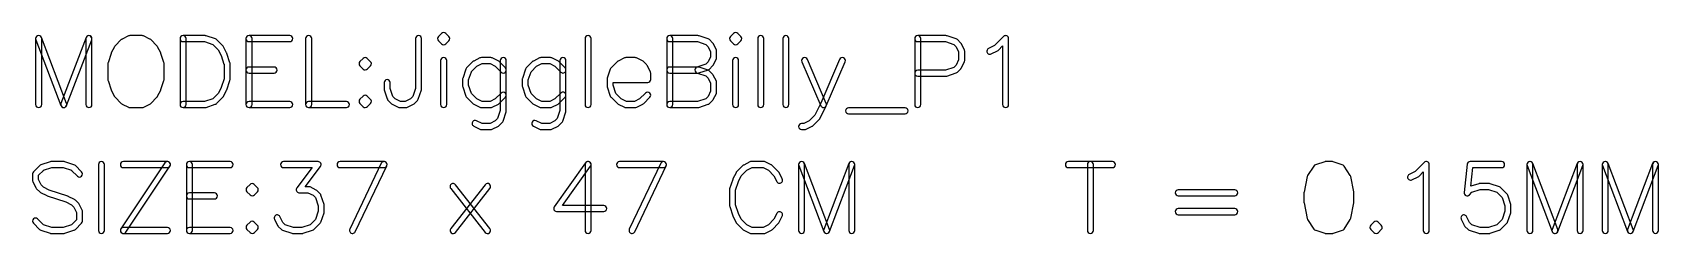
# Model space of a CAD drawing. Extents: x -235 to 235, y -185 to 185.
# Drawn here: x -86.4 to -5.4, y -88.2 to -78.2 of the extents above; entities that cross this region are included whole.
import ezdxf

# ---------------------------------------------------------------- set-up
doc = ezdxf.new("R2010")
doc.units = 0
doc.header["$MEASUREMENT"] = 0
doc.layers.get('0').update_dxf_attribs({"linetype": 'CONTINUOUS'})

msp = doc.modelspace()

# ---------------------------------------------------------------- linework, layer by layer
for points in [[(-85.914004, -78.459004, 1), (-86.213994, -78.459004), (-86.213994, -78.459004), (-86.213994, -81.74), (-86.213994, -81.74, 1), (-85.914004, -81.74), (-85.914004, -81.74), (-85.914004, -78.459004)], [(-85.924004, -78.406001, 0.999969), (-86.204004, -78.511997), (-86.204004, -78.511997), (-84.954004, -81.793003), (-84.954004, -81.793003, 1.000008), (-84.674004, -81.687002), (-84.674004, -81.687002), (-85.924004, -78.406001)], [(-83.424004, -78.511997, 0.999993), (-83.704004, -78.406001), (-83.704004, -78.406001), (-84.954004, -81.687002), (-84.954004, -81.687002, 0.999962), (-84.674004, -81.793003), (-84.674004, -81.793003), (-83.424004, -78.511997)], [(-83.414004, -78.459004, 1), (-83.714004, -78.459004), (-83.714004, -78.459004), (-83.714004, -81.74), (-83.714004, -81.74, 1), (-83.414004, -81.74), (-83.414004, -81.74), (-83.414004, -78.459004)], [(-80.84, -78.325005, 0.116438), (-80.907002, -78.308999), (-80.907002, -78.308999), (-81.532002, -78.308999), (-81.532002, -78.308999, 0.101346), (-81.591001, -78.321001), (-81.591001, -78.321001), (-81.592998, -78.322002), (-81.592998, -78.322002, 0.011194), (-81.598999, -78.325005), (-81.598999, -78.325005), (-81.912002, -78.480996), (-81.912002, -78.480996, 0.080612), (-81.950996, -78.509004), (-81.950996, -78.509004), (-82.262998, -78.822002), (-82.262998, -78.822002, 0.080603), (-82.290996, -78.860996), (-82.290996, -78.860996), (-82.447998, -79.172998), (-82.447998, -79.172998, 0.0434), (-82.457998, -79.196997), (-82.457998, -79.196997), (-82.457998, -79.198003), (-82.457998, -79.198003), (-82.612002, -79.662002), (-82.612002, -79.662002, 0.080077), (-82.62, -79.708999), (-82.62, -79.708999), (-82.62, -80.49), (-82.62, -80.49, 0.09386), (-82.61, -80.545), (-82.61, -80.545), (-82.608994, -80.546001), (-82.608994, -80.546001), (-82.455996, -81.005996), (-82.455996, -81.005996, 0.03452), (-82.447998, -81.024995), (-82.447998, -81.024995), (-82.447998, -81.026001), (-82.447998, -81.026001), (-82.290996, -81.339004), (-82.290996, -81.339004, 0.080603), (-82.262998, -81.377998), (-82.262998, -81.377998), (-81.950996, -81.69), (-81.950996, -81.69, 0.080602), (-81.912002, -81.717998), (-81.912002, -81.717998), (-81.598999, -81.873999), (-81.598999, -81.873999, 0.089409), (-81.547998, -81.889004), (-81.547998, -81.889004), (-81.532002, -81.89), (-81.532002, -81.89), (-80.907002, -81.89), (-80.907002, -81.89, 0.135356), (-80.83, -81.868999), (-80.83, -81.868999), (-80.527998, -81.717998), (-80.527998, -81.717998, 0.094857), (-80.482998, -81.683999), (-80.482998, -81.683999), (-80.481997, -81.683003), (-80.481997, -81.683003), (-80.176001, -81.377998), (-80.176001, -81.377998, 0.100945), (-80.142998, -81.327998), (-80.142998, -81.327998), (-80.141997, -81.326997), (-80.141997, -81.326997), (-79.991997, -81.026001), (-79.991997, -81.026001, 0.0535), (-79.981001, -80.996001), (-79.981001, -80.996001), (-79.98, -80.995), (-79.98, -80.995), (-79.828003, -80.536997), (-79.828003, -80.536997, 0.08008), (-79.82, -80.49), (-79.82, -80.49), (-79.82, -79.708999), (-79.82, -79.708999, 0.101349), (-79.832002, -79.65), (-79.832002, -79.65), (-79.832002, -79.648999), (-79.832002, -79.648999), (-79.984004, -79.193003), (-79.984004, -79.193003, 0.036024), (-79.991997, -79.172998), (-79.991997, -79.172998), (-79.991997, -79.172002), (-79.991997, -79.172002), (-80.147998, -78.860996), (-80.147998, -78.860996, 0.094858), (-80.182002, -78.815996), (-80.182002, -78.815996), (-80.489004, -78.509004), (-80.489004, -78.509004, 0.095636), (-80.536001, -78.477002), (-80.536001, -78.477002), (-80.84, -78.325005)], [(-78.726001, -78.459004, 1), (-79.026001, -78.459004), (-79.026001, -78.459004), (-79.026001, -81.74), (-79.026001, -81.74, 1), (-78.726001, -81.74), (-78.726001, -81.74), (-78.726001, -78.459004)], [(-77.728003, -78.318999, 0.092281), (-77.781997, -78.308999), (-77.781997, -78.308999), (-78.875996, -78.308999), (-78.875996, -78.308999, 1), (-78.875996, -78.608999), (-78.875996, -78.608999), (-77.805, -78.608999), (-77.805, -78.608999), (-77.396997, -78.745), (-77.396997, -78.745), (-77.395, -78.745996), (-77.395, -78.745996), (-77.123999, -79.016997), (-77.123999, -79.016997), (-76.985, -79.295), (-76.985, -79.295), (-76.984004, -79.296001), (-76.984004, -79.296001), (-76.84, -79.729995), (-76.84, -79.729995), (-76.838999, -79.731001), (-76.838999, -79.731001), (-76.838999, -80.466001), (-76.838999, -80.466001), (-76.982998, -80.898999), (-76.982998, -80.898999), (-76.982998, -80.9), (-76.982998, -80.9), (-77.123999, -81.182002), (-77.123999, -81.182002), (-77.123999, -81.183003), (-77.123999, -81.183003), (-77.395, -81.453003), (-77.395, -81.453003), (-77.396997, -81.453999), (-77.396997, -81.453999), (-77.805, -81.589995), (-77.805, -81.589995), (-78.875996, -81.589995), (-78.875996, -81.589995, 1), (-78.875996, -81.89), (-78.875996, -81.89), (-77.781997, -81.89), (-77.781997, -81.89, 0.080077), (-77.735, -81.882002), (-77.735, -81.882002), (-77.276001, -81.729004), (-77.276001, -81.729004), (-77.271997, -81.727998), (-77.271997, -81.727998, 0.126059), (-77.207998, -81.69), (-77.207998, -81.69), (-76.895, -81.377998), (-76.895, -81.377998), (-76.893999, -81.377002), (-76.893999, -81.377002, 0.078237), (-76.866997, -81.339004), (-76.866997, -81.339004), (-76.711001, -81.026001), (-76.711001, -81.026001), (-76.711001, -81.024995), (-76.711001, -81.024995, 0.034522), (-76.702998, -81.005996), (-76.702998, -81.005996), (-76.55, -80.546001), (-76.55, -80.546001), (-76.548999, -80.545), (-76.548999, -80.545, 0.09386), (-76.539004, -80.49), (-76.539004, -80.49), (-76.539004, -79.708999), (-76.539004, -79.708999, 0.080077), (-76.546997, -79.662002), (-76.546997, -79.662002), (-76.701001, -79.198003), (-76.701001, -79.198003), (-76.701001, -79.196997), (-76.701001, -79.196997, 0.043399), (-76.711001, -79.172998), (-76.711001, -79.172998), (-76.866997, -78.860996), (-76.866997, -78.860996, 0.080606), (-76.895, -78.822002), (-76.895, -78.822002), (-77.207998, -78.509004), (-77.207998, -78.509004, 0.116972), (-77.266997, -78.473003), (-77.266997, -78.473003), (-77.726001, -78.319995), (-77.726001, -78.319995), (-77.728003, -78.318999)], [(-73.563999, -78.608999, 1), (-73.563999, -78.308999), (-73.563999, -78.308999), (-75.595, -78.308999), (-75.595, -78.308999, 1), (-75.595, -78.608999), (-75.595, -78.608999), (-73.563999, -78.608999)], [(-75.444995, -78.459004, 1), (-75.745, -78.459004), (-75.745, -78.459004), (-75.745, -81.74), (-75.745, -81.74, 1), (-75.444995, -81.74), (-75.444995, -81.74), (-75.444995, -78.459004)], [(-72.476001, -78.459004, 1), (-72.775996, -78.459004), (-72.775996, -78.459004), (-72.775996, -81.74), (-72.775996, -81.74, 1), (-72.476001, -81.74), (-72.476001, -81.74), (-72.476001, -78.459004)], [(-67.006997, -78.459004, 1), (-67.307002, -78.459004), (-67.307002, -78.459004), (-67.307002, -80.934004), (-67.307002, -80.934004), (-67.445005, -81.345996), (-67.445005, -81.345996), (-67.445005, -81.346997), (-67.445005, -81.346997), (-67.558994, -81.460996), (-67.558994, -81.460996), (-67.817002, -81.589995), (-67.817002, -81.589995), (-68.060005, -81.589995), (-68.060005, -81.589995), (-68.318003, -81.460996), (-68.318003, -81.460996), (-68.318999, -81.46), (-68.318999, -81.46), (-68.433999, -81.345996), (-68.433999, -81.345996), (-68.433999, -81.345), (-68.433999, -81.345), (-68.570005, -80.935), (-68.570005, -80.935), (-68.570005, -80.646997), (-68.570005, -80.646997, 1), (-68.87, -80.646997), (-68.87, -80.646997), (-68.87, -80.958999), (-68.87, -80.958999, 0.08008), (-68.861997, -81.005996), (-68.861997, -81.005996), (-68.710996, -81.460996), (-68.710996, -81.460996), (-68.71, -81.462002), (-68.71, -81.462002, 0.140055), (-68.669995, -81.533999), (-68.669995, -81.533999), (-68.52, -81.683003), (-68.52, -81.683003), (-68.518994, -81.683999), (-68.518994, -81.683999, 0.094844), (-68.474004, -81.717998), (-68.474004, -81.717998), (-68.172002, -81.868999), (-68.172002, -81.868999, 0.135356), (-68.095, -81.89), (-68.095, -81.89), (-67.782002, -81.89), (-67.782002, -81.89), (-67.766001, -81.889004), (-67.766001, -81.889004, 0.089416), (-67.714995, -81.873999), (-67.714995, -81.873999), (-67.402998, -81.717998), (-67.402998, -81.717998, 0.080608), (-67.363999, -81.69), (-67.363999, -81.69), (-67.207002, -81.532998), (-67.207002, -81.532998, 0.112975), (-67.171997, -81.476001), (-67.171997, -81.476001), (-67.015, -81.006997), (-67.015, -81.006997, 0.081669), (-67.006997, -80.958999), (-67.006997, -80.958999), (-67.006997, -78.459004)], [(-65.801001, -78.197002, 0.414214), (-66.013003, -78.197002), (-66.013003, -78.197002), (-66.161997, -78.345), (-66.161997, -78.345), (-66.163003, -78.346001), (-66.163003, -78.346001, 0.433654), (-66.17, -78.565), (-66.17, -78.565), (-66.013003, -78.721001), (-66.013003, -78.721001, 0.433668), (-65.793999, -78.713999), (-65.793999, -78.713999), (-65.645, -78.565), (-65.645, -78.565, 0.433654), (-65.651997, -78.346001), (-65.651997, -78.346001), (-65.801001, -78.197002)], [(-58.57, -78.459004, 1), (-58.87, -78.459004), (-58.87, -78.459004), (-58.87, -81.74), (-58.87, -81.74, 1), (-58.57, -81.74), (-58.57, -81.74), (-58.57, -78.459004)], [(-53.197002, -78.318999, 0.092281), (-53.250996, -78.308999), (-53.250996, -78.308999), (-54.657002, -78.308999), (-54.657002, -78.308999, 1), (-54.657002, -78.608999), (-54.657002, -78.608999), (-53.273999, -78.608999), (-53.273999, -78.608999), (-52.865, -78.745), (-52.865, -78.745), (-52.862998, -78.745996), (-52.862998, -78.745996), (-52.75, -78.86), (-52.75, -78.86), (-52.748999, -78.860996), (-52.748999, -78.860996), (-52.621001, -79.117002), (-52.621001, -79.117002), (-52.62, -79.117998), (-52.62, -79.117998), (-52.62, -79.361997), (-52.62, -79.361997), (-52.747998, -79.617998), (-52.747998, -79.617998), (-52.747998, -79.618999), (-52.747998, -79.618999), (-52.862998, -79.733999), (-52.862998, -79.733999), (-53.298999, -79.88), (-53.298999, -79.88, 0.999974), (-53.203003, -80.163999), (-53.203003, -80.163999), (-52.733999, -80.007002), (-52.733999, -80.007002), (-52.731001, -80.006001), (-52.731001, -80.006001, 0.110026), (-52.676001, -79.971001), (-52.676001, -79.971001), (-52.518999, -79.814004), (-52.518999, -79.814004, 0.078246), (-52.492002, -79.775996), (-52.492002, -79.775996), (-52.336001, -79.464004), (-52.336001, -79.464004), (-52.335, -79.462998), (-52.335, -79.462998, 0.114167), (-52.32, -79.397002), (-52.32, -79.397002), (-52.32, -79.084004), (-52.32, -79.084004, 0.116445), (-52.336001, -79.016997), (-52.336001, -79.016997), (-52.492002, -78.705), (-52.492002, -78.705, 0.080608), (-52.52, -78.666001), (-52.52, -78.666001), (-52.676001, -78.509004), (-52.676001, -78.509004, 0.116974), (-52.735, -78.473003), (-52.735, -78.473003), (-53.195, -78.319995), (-53.195, -78.319995), (-53.197002, -78.318999)], [(-54.506997, -78.459004, 1), (-54.807002, -78.459004), (-54.807002, -78.459004), (-54.807002, -81.74), (-54.807002, -81.74, 1), (-54.506997, -81.74), (-54.506997, -81.74), (-54.506997, -78.459004)], [(-51.27, -78.197002, 0.414207), (-51.481997, -78.197002), (-51.481997, -78.197002), (-51.631001, -78.346001), (-51.631001, -78.346001, 0.433668), (-51.637998, -78.565), (-51.637998, -78.565), (-51.481997, -78.721001), (-51.481997, -78.721001, 0.433654), (-51.263003, -78.713999), (-51.263003, -78.713999), (-51.113999, -78.565), (-51.113999, -78.565, 0.433661), (-51.121001, -78.346001), (-51.121001, -78.346001), (-51.27, -78.197002)], [(-49.976001, -78.459004, 1), (-50.276001, -78.459004), (-50.276001, -78.459004), (-50.276001, -81.74), (-50.276001, -81.74, 1), (-49.976001, -81.74), (-49.976001, -81.74), (-49.976001, -78.459004)], [(-48.726001, -78.459004, 1), (-49.026001, -78.459004), (-49.026001, -78.459004), (-49.026001, -81.74), (-49.026001, -81.74, 1), (-48.726001, -81.74), (-48.726001, -81.74), (-48.726001, -78.459004)], [(-40.853, -78.318999, 0.092289), (-40.907, -78.308999), (-40.907, -78.308999), (-42.313999, -78.308999), (-42.313999, -78.308999, 1), (-42.313999, -78.608999), (-42.313999, -78.608999), (-40.93, -78.608999), (-40.93, -78.608999), (-40.522002, -78.745), (-40.522002, -78.745), (-40.52, -78.745996), (-40.52, -78.745996), (-40.405002, -78.860996), (-40.405002, -78.860996), (-40.277, -79.117002), (-40.277, -79.117002), (-40.275999, -79.117998), (-40.275999, -79.117998), (-40.275999, -79.517998), (-40.275999, -79.517998), (-40.403999, -79.773999), (-40.403999, -79.773999), (-40.403999, -79.775), (-40.403999, -79.775), (-40.52, -79.890996), (-40.52, -79.890996), (-40.522002, -79.892002), (-40.522002, -79.892002), (-40.93, -80.027998), (-40.93, -80.027998), (-42.313999, -80.027998), (-42.313999, -80.027998, 1), (-42.313999, -80.328003), (-42.313999, -80.328003), (-40.907, -80.328003), (-40.907, -80.328003, 0.080081), (-40.86, -80.32), (-40.86, -80.32), (-40.401001, -80.167002), (-40.401001, -80.167002), (-40.397, -80.165996), (-40.397, -80.165996, 0.126066), (-40.332998, -80.127998), (-40.332998, -80.127998), (-40.174998, -79.97), (-40.174998, -79.97, 0.07824), (-40.148, -79.931997), (-40.148, -79.931997), (-39.992002, -79.619995), (-39.992002, -79.619995), (-39.990999, -79.618999), (-39.990999, -79.618999, 0.114167), (-39.976001, -79.553003), (-39.976001, -79.553003), (-39.976001, -79.084004), (-39.976001, -79.084004, 0.116447), (-39.992002, -79.016997), (-39.992002, -79.016997), (-40.148, -78.705), (-40.148, -78.705, 0.080611), (-40.176001, -78.666001), (-40.176001, -78.666001), (-40.332998, -78.509004), (-40.332998, -78.509004, 0.116976), (-40.392, -78.473003), (-40.392, -78.473003), (-40.851001, -78.319995), (-40.851001, -78.319995), (-40.853, -78.318999)], [(-42.164004, -78.459004, 1), (-42.463999, -78.459004), (-42.463999, -78.459004), (-42.463999, -81.74), (-42.463999, -81.74, 1), (-42.164004, -81.74), (-42.164004, -81.74), (-42.164004, -78.459004)], [(-37.788999, -78.459004, 0.668174), (-38.045, -78.353003), (-38.045, -78.353003), (-38.495, -78.803999), (-38.495, -78.803999), (-38.495999, -78.805), (-38.495999, -78.805), (-38.787, -78.950005), (-38.787, -78.950005, 1.000007), (-38.653, -79.217998), (-38.653, -79.217998), (-38.339998, -79.062002), (-38.339998, -79.062002, 0.094853), (-38.295, -79.028003), (-38.295, -79.028003), (-38.089998, -78.822998), (-38.089998, -78.822998), (-38.088999, -78.822998), (-38.088999, -78.822998), (-38.088999, -81.74), (-38.088999, -81.74, 1), (-37.788999, -81.74), (-37.788999, -81.74), (-37.788999, -78.459004)], [(-74.345, -80.172002, 1), (-74.345, -79.871997), (-74.345, -79.871997), (-75.595, -79.871997), (-75.595, -79.871997, 1), (-75.595, -80.172002), (-75.595, -80.172002), (-74.345, -80.172002)], [(-69.707998, -79.447002, 0.41422), (-69.920005, -79.447002), (-69.920005, -79.447002), (-70.075996, -79.603003), (-70.075996, -79.603003, 0.414207), (-70.075996, -79.815), (-70.075996, -79.815), (-69.920005, -79.971001), (-69.920005, -79.971001, 0.433669), (-69.701001, -79.963999), (-69.701001, -79.963999), (-69.700005, -79.962998), (-69.700005, -79.962998), (-69.550996, -79.815), (-69.550996, -79.815, 0.433675), (-69.558003, -79.595996), (-69.558003, -79.595996), (-69.558999, -79.595), (-69.558999, -79.595), (-69.707998, -79.447002)], [(-65.756997, -79.553003, 1), (-66.056997, -79.553003), (-66.056997, -79.553003), (-66.056997, -81.74), (-66.056997, -81.74, 1), (-65.756997, -81.74), (-65.756997, -81.74), (-65.756997, -79.553003)], [(-63.496997, -79.419004, 0.116445), (-63.564004, -79.402998), (-63.564004, -79.402998), (-64.032002, -79.402998), (-64.032002, -79.402998, 0.116431), (-64.098999, -79.419004), (-64.098999, -79.419004), (-64.411997, -79.575), (-64.411997, -79.575, 0.080621), (-64.451001, -79.603003), (-64.451001, -79.603003), (-64.763003, -79.916001), (-64.763003, -79.916001, 0.115369), (-64.799004, -79.974004), (-64.799004, -79.974004), (-64.956001, -80.441997), (-64.956001, -80.441997, 0.081677), (-64.963994, -80.49), (-64.963994, -80.49), (-64.963994, -80.802998), (-64.963994, -80.802998, 0.080085), (-64.956001, -80.85), (-64.956001, -80.85), (-64.956001, -80.850996), (-64.956001, -80.850996), (-64.799004, -81.320005), (-64.799004, -81.320005, 0.115353), (-64.763003, -81.377998), (-64.763003, -81.377998), (-64.451001, -81.69), (-64.451001, -81.69, 0.080615), (-64.411997, -81.717998), (-64.411997, -81.717998), (-64.098999, -81.873999), (-64.098999, -81.873999, 0.089409), (-64.047998, -81.889004), (-64.047998, -81.889004), (-64.032002, -81.89), (-64.032002, -81.89), (-63.564004, -81.89), (-63.564004, -81.89, 0.135356), (-63.487002, -81.868999), (-63.487002, -81.868999), (-63.484995, -81.867998), (-63.484995, -81.867998), (-63.183999, -81.717998), (-63.183999, -81.717998, 0.094858), (-63.138999, -81.683999), (-63.138999, -81.683999), (-62.832998, -81.377998), (-62.832998, -81.377998, 1), (-63.045005, -81.166001), (-63.045005, -81.166001), (-63.34, -81.460996), (-63.34, -81.460996), (-63.598999, -81.589995), (-63.598999, -81.589995), (-63.997002, -81.589995), (-63.997002, -81.589995), (-64.255996, -81.460996), (-64.255996, -81.460996), (-64.526001, -81.191001), (-64.526001, -81.191001), (-64.526001, -81.189995), (-64.526001, -81.189995), (-64.663999, -80.778003), (-64.663999, -80.778003), (-64.663999, -80.512998), (-64.663999, -80.512998), (-64.662998, -80.512002), (-64.662998, -80.512002), (-64.526001, -80.103003), (-64.526001, -80.103003), (-64.525, -80.101997), (-64.525, -80.101997), (-64.255996, -79.832002), (-64.255996, -79.832002), (-64.253999, -79.830996), (-64.253999, -79.830996), (-63.997002, -79.703003), (-63.997002, -79.703003), (-63.598999, -79.703003), (-63.598999, -79.703003), (-63.341997, -79.830996), (-63.341997, -79.830996), (-63.34, -79.832002), (-63.34, -79.832002), (-63.045005, -80.127998), (-63.045005, -80.127998, 1), (-62.832998, -79.916001), (-62.832998, -79.916001), (-63.144995, -79.603003), (-63.144995, -79.603003, 0.095649), (-63.192002, -79.571001), (-63.192002, -79.571001), (-63.193999, -79.570005), (-63.193999, -79.570005), (-63.496997, -79.419004)], [(-62.788999, -79.553003, 1), (-63.088999, -79.553003), (-63.088999, -79.553003), (-63.088999, -82.029004), (-63.088999, -82.029004), (-63.225, -82.438994), (-63.225, -82.438994), (-63.225, -82.44), (-63.225, -82.44), (-63.34, -82.555), (-63.34, -82.555), (-63.598999, -82.684004), (-63.598999, -82.684004), (-63.997002, -82.684004), (-63.997002, -82.684004), (-64.277998, -82.543994), (-64.277998, -82.543994, 1), (-64.411997, -82.811992), (-64.411997, -82.811992), (-64.111001, -82.962002), (-64.111001, -82.962002), (-64.108999, -82.962998), (-64.108999, -82.962998, 0.135345), (-64.032002, -82.984004), (-64.032002, -82.984004), (-63.564004, -82.984004), (-63.564004, -82.984004), (-63.547998, -82.982998), (-63.547998, -82.982998, 0.089404), (-63.496997, -82.967998), (-63.496997, -82.967998), (-63.183999, -82.811992), (-63.183999, -82.811992, 0.080618), (-63.144995, -82.783994), (-63.144995, -82.783994), (-62.988994, -82.627998), (-62.988994, -82.627998, 0.116951), (-62.953003, -82.569004), (-62.953003, -82.569004), (-62.8, -82.108994), (-62.8, -82.108994), (-62.798999, -82.107998), (-62.798999, -82.107998, 0.093857), (-62.788999, -82.052998), (-62.788999, -82.052998), (-62.788999, -79.553003)], [(-60.527998, -79.419004, 0.116438), (-60.595, -79.402998), (-60.595, -79.402998), (-61.063999, -79.402998), (-61.063999, -79.402998, 0.116438), (-61.131001, -79.419004), (-61.131001, -79.419004), (-61.443003, -79.575), (-61.443003, -79.575, 0.080614), (-61.482002, -79.603003), (-61.482002, -79.603003), (-61.795, -79.916001), (-61.795, -79.916001, 0.124447), (-61.833003, -79.979004), (-61.833003, -79.979004), (-61.833003, -79.98), (-61.833003, -79.98), (-61.987002, -80.443003), (-61.987002, -80.443003, 0.080077), (-61.995, -80.49), (-61.995, -80.49), (-61.995, -80.802998), (-61.995, -80.802998, 0.09386), (-61.985, -80.857998), (-61.985, -80.857998), (-61.983999, -80.858999), (-61.983999, -80.858999), (-61.831001, -81.318999), (-61.831001, -81.318999, 0.114588), (-61.795996, -81.377002), (-61.795996, -81.377002), (-61.795, -81.377998), (-61.795, -81.377998), (-61.482002, -81.69), (-61.482002, -81.69, 0.080608), (-61.443003, -81.717998), (-61.443003, -81.717998), (-61.131001, -81.873999), (-61.131001, -81.873999, 0.089409), (-61.08, -81.889004), (-61.08, -81.889004), (-61.063999, -81.89), (-61.063999, -81.89), (-60.595, -81.89), (-60.595, -81.89, 0.135356), (-60.517998, -81.868999), (-60.517998, -81.868999), (-60.516001, -81.867998), (-60.516001, -81.867998), (-60.215, -81.717998), (-60.215, -81.717998, 0.094858), (-60.17, -81.683999), (-60.17, -81.683999), (-59.863999, -81.377998), (-59.863999, -81.377998, 1), (-60.075996, -81.166001), (-60.075996, -81.166001), (-60.371001, -81.460996), (-60.371001, -81.460996), (-60.63, -81.589995), (-60.63, -81.589995), (-61.028999, -81.589995), (-61.028999, -81.589995), (-61.287002, -81.460996), (-61.287002, -81.460996), (-61.287998, -81.46), (-61.287998, -81.46), (-61.558999, -81.189995), (-61.558999, -81.189995), (-61.558999, -81.188999), (-61.558999, -81.188999), (-61.695, -80.778999), (-61.695, -80.778999), (-61.695, -80.512002), (-61.695, -80.512002), (-61.693999, -80.510996), (-61.693999, -80.510996), (-61.558003, -80.103003), (-61.558003, -80.103003), (-61.287002, -79.832002), (-61.287002, -79.832002), (-61.028999, -79.703003), (-61.028999, -79.703003), (-60.63, -79.703003), (-60.63, -79.703003), (-60.373003, -79.830996), (-60.373003, -79.830996), (-60.371001, -79.832002), (-60.371001, -79.832002), (-60.075996, -80.127998), (-60.075996, -80.127998, 1), (-59.863999, -79.916001), (-59.863999, -79.916001), (-60.176001, -79.603003), (-60.176001, -79.603003, 0.095636), (-60.222998, -79.571001), (-60.222998, -79.571001), (-60.225, -79.570005), (-60.225, -79.570005), (-60.527998, -79.419004)], [(-59.82, -79.553003, 1), (-60.12, -79.553003), (-60.12, -79.553003), (-60.12, -82.029004), (-60.12, -82.029004), (-60.256001, -82.438994), (-60.256001, -82.438994), (-60.256001, -82.44), (-60.256001, -82.44), (-60.371001, -82.555), (-60.371001, -82.555), (-60.63, -82.684004), (-60.63, -82.684004), (-61.028999, -82.684004), (-61.028999, -82.684004), (-61.308999, -82.543994), (-61.308999, -82.543994, 0.999985), (-61.443003, -82.811992), (-61.443003, -82.811992), (-61.141001, -82.962998), (-61.141001, -82.962998, 0.135352), (-61.063999, -82.984004), (-61.063999, -82.984004), (-60.595, -82.984004), (-60.595, -82.984004), (-60.578999, -82.982998), (-60.578999, -82.982998, 0.089405), (-60.527998, -82.967998), (-60.527998, -82.967998), (-60.215, -82.811992), (-60.215, -82.811992, 0.080612), (-60.176001, -82.783994), (-60.176001, -82.783994), (-60.02, -82.627998), (-60.02, -82.627998, 0.116963), (-59.983999, -82.569004), (-59.983999, -82.569004), (-59.831001, -82.108994), (-59.831001, -82.108994), (-59.83, -82.107998), (-59.83, -82.107998, 0.09386), (-59.82, -82.052998), (-59.82, -82.052998), (-59.82, -79.553003)], [(-56.308999, -79.419004, 0.116438), (-56.376001, -79.402998), (-56.376001, -79.402998), (-56.845, -79.402998), (-56.845, -79.402998, 0.116438), (-56.912002, -79.419004), (-56.912002, -79.419004), (-57.223999, -79.575), (-57.223999, -79.575, 0.080614), (-57.262998, -79.603003), (-57.262998, -79.603003), (-57.576001, -79.916001), (-57.576001, -79.916001, 0.124445), (-57.613999, -79.979004), (-57.613999, -79.979004), (-57.613999, -79.98), (-57.613999, -79.98), (-57.763999, -80.43), (-57.763999, -80.43), (-57.763999, -80.431001), (-57.763999, -80.431001, 0.101349), (-57.776001, -80.49), (-57.776001, -80.49), (-57.776001, -80.802998), (-57.776001, -80.802998, 0.09386), (-57.766001, -80.857998), (-57.766001, -80.857998), (-57.765, -80.858999), (-57.765, -80.858999), (-57.611997, -81.318999), (-57.611997, -81.318999, 0.114586), (-57.576997, -81.377002), (-57.576997, -81.377002), (-57.576001, -81.377998), (-57.576001, -81.377998), (-57.262998, -81.69), (-57.262998, -81.69, 0.080608), (-57.223999, -81.717998), (-57.223999, -81.717998), (-56.912002, -81.873999), (-56.912002, -81.873999, 0.089417), (-56.860996, -81.889004), (-56.860996, -81.889004), (-56.845, -81.89), (-56.845, -81.89), (-56.376001, -81.89), (-56.376001, -81.89, 0.135356), (-56.298999, -81.868999), (-56.298999, -81.868999), (-55.996997, -81.717998), (-55.996997, -81.717998, 0.094851), (-55.952002, -81.683999), (-55.952002, -81.683999), (-55.951001, -81.683003), (-55.951001, -81.683003), (-55.645, -81.377998), (-55.645, -81.377998, 1), (-55.856997, -81.166001), (-55.856997, -81.166001), (-56.152002, -81.46), (-56.152002, -81.46), (-56.152998, -81.460996), (-56.152998, -81.460996), (-56.410996, -81.589995), (-56.410996, -81.589995), (-56.81, -81.589995), (-56.81, -81.589995), (-57.068003, -81.460996), (-57.068003, -81.460996), (-57.068999, -81.46), (-57.068999, -81.46), (-57.34, -81.189995), (-57.34, -81.189995), (-57.34, -81.188999), (-57.34, -81.188999), (-57.476001, -80.778999), (-57.476001, -80.778999), (-57.476001, -80.640005), (-57.476001, -80.640005), (-55.751001, -80.640005), (-55.751001, -80.640005, 0.414214), (-55.601001, -80.49), (-55.601001, -80.49), (-55.601001, -80.177998), (-55.601001, -80.177998, 0.127784), (-55.62, -80.105), (-55.62, -80.105), (-55.62, -80.103999), (-55.62, -80.103999), (-55.773003, -79.797998), (-55.773003, -79.797998, 0.094851), (-55.806997, -79.752998), (-55.806997, -79.752998), (-55.807998, -79.751997), (-55.807998, -79.751997), (-55.957998, -79.603003), (-55.957998, -79.603003, 0.095642), (-56.005, -79.571001), (-56.005, -79.571001), (-56.308999, -79.419004)], [(-53.197002, -79.882002, 0.092284), (-53.250996, -79.871997), (-53.250996, -79.871997), (-54.657002, -79.871997), (-54.657002, -79.871997, 1), (-54.657002, -80.172002), (-54.657002, -80.172002), (-53.273999, -80.172002), (-53.273999, -80.172002), (-52.865, -80.307998), (-52.865, -80.307998), (-52.862998, -80.308994), (-52.862998, -80.308994), (-52.75, -80.421997), (-52.75, -80.421997), (-52.621001, -80.68), (-52.621001, -80.68), (-52.62, -80.680996), (-52.62, -80.680996), (-52.62, -81.079995), (-52.62, -81.079995), (-52.748999, -81.338003), (-52.748999, -81.338003), (-52.748999, -81.339004), (-52.748999, -81.339004), (-52.862998, -81.453003), (-52.862998, -81.453003), (-52.865, -81.453999), (-52.865, -81.453999), (-53.273999, -81.589995), (-53.273999, -81.589995), (-54.657002, -81.589995), (-54.657002, -81.589995, 1), (-54.657002, -81.89), (-54.657002, -81.89), (-53.250996, -81.89), (-53.250996, -81.89, 0.080077), (-53.203999, -81.882002), (-53.203999, -81.882002), (-52.743999, -81.729004), (-52.743999, -81.729004), (-52.74, -81.727998), (-52.74, -81.727998, 0.126061), (-52.676001, -81.69), (-52.676001, -81.69), (-52.518999, -81.532998), (-52.518999, -81.532998, 0.078232), (-52.492002, -81.495), (-52.492002, -81.495), (-52.336001, -81.182002), (-52.336001, -81.182002), (-52.335, -81.180996), (-52.335, -81.180996, 0.114167), (-52.32, -81.115), (-52.32, -81.115), (-52.32, -80.646997), (-52.32, -80.646997, 0.116438), (-52.336001, -80.579995), (-52.336001, -80.579995), (-52.49, -80.270996), (-52.49, -80.270996), (-52.49, -80.27), (-52.49, -80.27, 0.086603), (-52.52, -80.228003), (-52.52, -80.228003), (-52.676001, -80.072002), (-52.676001, -80.072002, 0.116974), (-52.735, -80.036001), (-52.735, -80.036001), (-53.195, -79.883003), (-53.195, -79.883003), (-53.197002, -79.882002)], [(-51.226001, -79.553003, 1), (-51.526001, -79.553003), (-51.526001, -79.553003), (-51.526001, -81.74), (-51.526001, -81.74, 1), (-51.226001, -81.74), (-51.226001, -81.74), (-51.226001, -79.553003)], [(-45.926001, -79.612002, 0.999991), (-46.202002, -79.493999), (-46.202002, -79.493999), (-47.136001, -81.672998), (-47.136001, -81.672998), (-47.136001, -81.674004), (-47.136001, -81.674004), (-47.436001, -82.273994), (-47.436001, -82.273994), (-47.436001, -82.275), (-47.436001, -82.275), (-47.713999, -82.553994), (-47.713999, -82.553994), (-47.715, -82.555), (-47.715, -82.555), (-47.974004, -82.684004), (-47.974004, -82.684004), (-48.095, -82.684004), (-48.095, -82.684004, 1), (-48.095, -82.984004), (-48.095, -82.984004), (-47.938999, -82.984004), (-47.938999, -82.984004, 0.116434), (-47.871997, -82.967998), (-47.871997, -82.967998), (-47.558999, -82.811992), (-47.558999, -82.811992), (-47.557002, -82.810996), (-47.557002, -82.810996, 0.076863), (-47.52, -82.783994), (-47.52, -82.783994), (-47.207998, -82.470996), (-47.207998, -82.470996), (-47.207002, -82.47), (-47.207002, -82.47, 0.078238), (-47.18, -82.432002), (-47.18, -82.432002), (-46.871001, -81.814995), (-46.871001, -81.814995), (-46.87, -81.813999), (-46.87, -81.813999, 0.027558), (-46.863003, -81.798999), (-46.863003, -81.798999), (-45.926001, -79.612002)], [(-47.801001, -79.493999, 0.999985), (-48.076997, -79.612002), (-48.076997, -79.612002), (-47.138999, -81.798999), (-47.138999, -81.798999, 1.000015), (-46.863003, -81.680996), (-46.863003, -81.680996), (-47.801001, -79.493999)], [(-73.563999, -81.89, 1), (-73.563999, -81.589995), (-73.563999, -81.589995), (-75.595, -81.589995), (-75.595, -81.589995, 1), (-75.595, -81.89), (-75.595, -81.89), (-73.563999, -81.89)], [(-70.750996, -81.89, 1), (-70.750996, -81.589995), (-70.750996, -81.589995), (-72.626001, -81.589995), (-72.626001, -81.589995, 1), (-72.626001, -81.89), (-72.626001, -81.89), (-70.750996, -81.89)], [(-69.707998, -81.321997, 0.41422), (-69.920005, -81.321997), (-69.920005, -81.321997), (-70.075996, -81.477998), (-70.075996, -81.477998, 0.414214), (-70.075996, -81.69), (-70.075996, -81.69), (-69.920005, -81.846001), (-69.920005, -81.846001, 0.433661), (-69.701001, -81.839004), (-69.701001, -81.839004), (-69.700005, -81.837998), (-69.700005, -81.837998), (-69.550996, -81.69), (-69.550996, -81.69, 0.433675), (-69.558003, -81.470996), (-69.558003, -81.470996), (-69.558999, -81.47), (-69.558999, -81.47), (-69.707998, -81.321997)], [(-42.938999, -82.202998, 1), (-42.938999, -81.903003), (-42.938999, -81.903003), (-45.751001, -81.903003), (-45.751001, -81.903003, 1), (-45.751001, -82.202998), (-45.751001, -82.202998), (-42.938999, -82.202998)], [(-84.767002, -84.587002, 0.080069), (-84.813994, -84.578994), (-84.813994, -84.578994), (-85.438994, -84.578994), (-85.438994, -84.578994, 0.092294), (-85.492998, -84.588994), (-85.492998, -84.588994), (-85.495, -84.59), (-85.495, -84.59), (-85.954004, -84.742998), (-85.954004, -84.742998, 0.116969), (-86.012998, -84.779004), (-86.012998, -84.779004), (-86.326006, -85.092002), (-86.326006, -85.092002, 0.1989), (-86.37, -85.197998), (-86.37, -85.197998), (-86.37, -85.51), (-86.37, -85.51, 0.116419), (-86.354004, -85.576992), (-86.354004, -85.576992), (-86.197998, -85.89), (-86.197998, -85.89, 0.080604), (-86.17, -85.928994), (-86.17, -85.928994), (-86.012998, -86.085), (-86.012998, -86.085, 0.080604), (-85.974004, -86.112998), (-85.974004, -86.112998), (-85.662002, -86.268994), (-85.662002, -86.268994, 0.039721), (-85.64, -86.277998), (-85.64, -86.277998), (-85.635996, -86.278994), (-85.635996, -86.278994), (-84.719004, -86.585), (-84.719004, -86.585), (-84.715996, -86.585996), (-84.715996, -86.585996), (-84.434004, -86.727002), (-84.434004, -86.727002), (-84.312002, -86.848994), (-84.312002, -86.848994), (-84.182998, -87.107002), (-84.182998, -87.107002), (-84.182002, -87.107998), (-84.182002, -87.107998), (-84.182002, -87.48), (-84.182002, -87.48), (-84.425996, -87.722998), (-84.425996, -87.722998), (-84.427998, -87.724004), (-84.427998, -87.724004), (-84.837002, -87.86), (-84.837002, -87.86), (-85.415996, -87.86), (-85.415996, -87.86), (-85.823994, -87.724004), (-85.823994, -87.724004), (-85.826006, -87.722998), (-85.826006, -87.722998), (-86.113994, -87.435996), (-86.113994, -87.435996, 0.999977), (-86.326006, -87.647998), (-86.326006, -87.647998), (-86.015996, -87.957002), (-86.015996, -87.957002), (-86.015, -87.957998), (-86.015, -87.957998, 0.121745), (-85.954004, -87.995996), (-85.954004, -87.995996), (-85.497998, -88.147998), (-85.497998, -88.147998, 0.101357), (-85.438994, -88.16), (-85.438994, -88.16), (-84.813994, -88.16), (-84.813994, -88.16, 0.080069), (-84.767002, -88.152002), (-84.767002, -88.152002), (-84.307002, -87.999004), (-84.307002, -87.999004), (-84.302998, -87.997998), (-84.302998, -87.997998, 0.126061), (-84.238994, -87.96), (-84.238994, -87.96), (-83.925996, -87.647998), (-83.925996, -87.647998), (-83.925, -87.647002), (-83.925, -87.647002, 0.196459), (-83.881992, -87.542002), (-83.881992, -87.542002), (-83.881992, -87.072998), (-83.881992, -87.072998, 0.116419), (-83.897998, -87.006006), (-83.897998, -87.006006), (-84.055, -86.692998), (-84.055, -86.692998, 0.080604), (-84.082998, -86.654004), (-84.082998, -86.654004), (-84.238994, -86.497998), (-84.238994, -86.497998, 0.080612), (-84.277998, -86.47), (-84.277998, -86.47), (-84.59, -86.314004), (-84.59, -86.314004), (-84.591006, -86.314004), (-84.591006, -86.314004, 0.034518), (-84.61, -86.305996), (-84.61, -86.305996), (-85.536006, -85.997002), (-85.536006, -85.997002), (-85.817998, -85.855996), (-85.817998, -85.855996), (-85.818994, -85.855), (-85.818994, -85.855), (-85.941006, -85.734004), (-85.941006, -85.734004), (-85.941006, -85.732998), (-85.941006, -85.732998), (-86.07, -85.475), (-86.07, -85.475), (-86.07, -85.26), (-86.07, -85.26), (-85.826006, -85.015996), (-85.826006, -85.015996), (-85.823994, -85.015), (-85.823994, -85.015), (-85.415996, -84.879004), (-85.415996, -84.879004), (-84.837002, -84.879004), (-84.837002, -84.879004), (-84.427998, -85.015), (-84.427998, -85.015), (-84.425996, -85.015996), (-84.425996, -85.015996), (-84.137998, -85.304004), (-84.137998, -85.304004, 0.999954), (-83.925996, -85.092002), (-83.925996, -85.092002), (-84.238994, -84.779004), (-84.238994, -84.779004, 0.133065), (-84.307002, -84.74), (-84.307002, -84.74), (-84.31, -84.739004), (-84.31, -84.739004), (-84.767002, -84.587002)], [(-82.788994, -84.729004, 1), (-83.089004, -84.729004), (-83.089004, -84.729004), (-83.089004, -88.01), (-83.089004, -88.01, 1), (-82.788994, -88.01), (-82.788994, -88.01), (-82.788994, -84.729004)], [(-79.531997, -84.812002, 0.999991), (-79.782002, -84.646006), (-79.782002, -84.646006), (-81.97, -87.927002), (-81.97, -87.927002, 1), (-81.72, -88.092998), (-81.72, -88.092998), (-79.531997, -84.812002)], [(-79.657002, -84.879004, 1), (-79.657002, -84.578994), (-79.657002, -84.578994), (-81.845, -84.578994), (-81.845, -84.578994, 1), (-81.845, -84.879004), (-81.845, -84.879004), (-79.657002, -84.879004)], [(-76.531997, -84.879004, 1), (-76.531997, -84.578994), (-76.531997, -84.578994), (-78.564004, -84.578994), (-78.564004, -84.578994, 1), (-78.564004, -84.879004), (-78.564004, -84.879004), (-76.531997, -84.879004)], [(-78.413999, -84.729004, 1), (-78.713999, -84.729004), (-78.713999, -84.729004), (-78.713999, -88.01), (-78.713999, -88.01, 1), (-78.413999, -88.01), (-78.413999, -88.01), (-78.413999, -84.729004)], [(-72.035996, -84.817998, 0.6148), (-72.157002, -84.578994), (-72.157002, -84.578994), (-73.876001, -84.578994), (-73.876001, -84.578994, 1), (-73.876001, -84.879004), (-73.876001, -84.879004), (-72.457002, -84.879004), (-72.457002, -84.879004), (-73.215, -85.888994), (-73.215, -85.888994, 0.579464), (-73.112002, -86.127998), (-73.112002, -86.127998), (-73.095, -86.129004), (-73.095, -86.129004), (-72.660996, -86.129004), (-72.660996, -86.129004), (-72.402998, -86.257998), (-72.402998, -86.257998), (-72.287998, -86.372998), (-72.287998, -86.372998), (-72.151997, -86.781006), (-72.151997, -86.781006), (-72.150996, -86.782002), (-72.150996, -86.782002), (-72.150996, -87.049004), (-72.150996, -87.049004), (-72.287002, -87.458994), (-72.287002, -87.458994), (-72.287002, -87.46), (-72.287002, -87.46), (-72.550996, -87.722998), (-72.550996, -87.722998), (-72.553003, -87.724004), (-72.553003, -87.724004), (-72.962002, -87.86), (-72.962002, -87.86), (-73.384004, -87.86), (-73.384004, -87.86), (-73.793003, -87.724004), (-73.793003, -87.724004), (-73.795, -87.722998), (-73.795, -87.722998), (-73.91, -87.607998), (-73.91, -87.607998), (-73.91, -87.606992), (-73.91, -87.606992), (-74.055, -87.318008), (-74.055, -87.318008, 1.000029), (-74.322998, -87.452002), (-74.322998, -87.452002), (-74.169004, -87.76), (-74.169004, -87.76), (-74.167998, -87.760996), (-74.167998, -87.760996, 0.08812), (-74.138003, -87.803994), (-74.138003, -87.803994), (-73.983999, -87.957998), (-73.983999, -87.957998, 0.121753), (-73.922998, -87.995996), (-73.922998, -87.995996), (-73.468999, -88.147002), (-73.468999, -88.147002), (-73.466001, -88.147998), (-73.466001, -88.147998, 0.101349), (-73.407002, -88.16), (-73.407002, -88.16), (-72.938999, -88.16), (-72.938999, -88.16), (-72.926001, -88.159004), (-72.926001, -88.159004, 0.058216), (-72.892002, -88.152002), (-72.892002, -88.152002), (-72.431997, -87.999004), (-72.431997, -87.999004), (-72.428003, -87.997998), (-72.428003, -87.997998, 0.126058), (-72.364004, -87.96), (-72.364004, -87.96), (-72.050996, -87.647998), (-72.050996, -87.647998, 0.116957), (-72.015, -87.589004), (-72.015, -87.589004), (-71.861997, -87.128994), (-71.861997, -87.128994), (-71.861001, -87.127998), (-71.861001, -87.127998, 0.09386), (-71.851001, -87.072998), (-71.851001, -87.072998), (-71.851001, -86.76), (-71.851001, -86.76, 0.080087), (-71.859004, -86.712998), (-71.859004, -86.712998), (-72.012998, -86.25), (-72.012998, -86.25), (-72.012998, -86.249004), (-72.012998, -86.249004, 0.124447), (-72.050996, -86.185996), (-72.050996, -86.185996), (-72.208003, -86.029004), (-72.208003, -86.029004, 0.080603), (-72.246997, -86.001006), (-72.246997, -86.001006), (-72.558999, -85.845), (-72.558999, -85.845, 0.116434), (-72.626001, -85.828994), (-72.626001, -85.828994), (-72.794995, -85.828994), (-72.794995, -85.828994), (-72.036997, -84.818994), (-72.036997, -84.818994), (-72.035996, -84.817998)], [(-68.875996, -84.879004, 1), (-68.875996, -84.578994), (-68.875996, -84.578994), (-71.064004, -84.578994), (-71.064004, -84.578994, 1), (-71.064004, -84.879004), (-71.064004, -84.879004), (-68.875996, -84.879004)], [(-68.741001, -84.794004, 1.000014), (-69.011001, -84.664004), (-69.011001, -84.664004), (-70.573999, -87.945), (-70.573999, -87.945, 1.000014), (-70.303999, -88.075), (-70.303999, -88.075), (-68.741001, -84.794004)], [(-58.598003, -84.816006, 1.000009), (-58.842002, -84.642002), (-58.842002, -84.642002), (-60.403999, -86.83), (-60.403999, -86.83, 0.573657), (-60.297998, -87.066006), (-60.297998, -87.066006), (-60.281997, -87.067002), (-60.281997, -87.067002), (-57.938999, -87.067002), (-57.938999, -87.067002, 1), (-57.938999, -86.767002), (-57.938999, -86.767002), (-59.990996, -86.767002), (-59.990996, -86.767002), (-58.598003, -84.816006)], [(-58.57, -84.729004, 1), (-58.87, -84.729004), (-58.87, -84.729004), (-58.87, -88.01), (-58.87, -88.01, 1), (-58.57, -88.01), (-58.57, -88.01), (-58.57, -84.729004)], [(-54.97, -84.879004, 1), (-54.97, -84.578994), (-54.97, -84.578994), (-57.156997, -84.578994), (-57.156997, -84.578994, 1), (-57.156997, -84.879004), (-57.156997, -84.879004), (-54.97, -84.879004)], [(-54.835, -84.792998, 0.99997), (-55.105, -84.665), (-55.105, -84.665), (-56.667002, -87.945996), (-56.667002, -87.945996, 1.000023), (-56.396997, -88.073994), (-56.396997, -88.073994), (-54.835, -84.792998)], [(-49.903003, -84.595, 0.116427), (-49.97, -84.578994), (-49.97, -84.578994), (-50.595, -84.578994), (-50.595, -84.578994, 0.116434), (-50.662002, -84.595), (-50.662002, -84.595), (-50.973999, -84.751006), (-50.973999, -84.751006, 0.080612), (-51.012998, -84.779004), (-51.012998, -84.779004), (-51.326001, -85.092002), (-51.326001, -85.092002, 0.086611), (-51.356001, -85.134004), (-51.356001, -85.134004), (-51.356001, -85.135), (-51.356001, -85.135), (-51.51, -85.442998), (-51.51, -85.442998, 0.043407), (-51.52, -85.467002), (-51.52, -85.467002), (-51.52, -85.467998), (-51.52, -85.467998), (-51.673999, -85.932002), (-51.673999, -85.932002, 0.080087), (-51.681997, -85.979004), (-51.681997, -85.979004), (-51.681997, -86.76), (-51.681997, -86.76, 0.09386), (-51.672002, -86.815), (-51.672002, -86.815), (-51.670996, -86.815996), (-51.670996, -86.815996), (-51.518003, -87.275996), (-51.518003, -87.275996, 0.036037), (-51.51, -87.296006), (-51.51, -87.296006), (-51.353999, -87.609004), (-51.353999, -87.609004, 0.080602), (-51.326001, -87.647998), (-51.326001, -87.647998), (-51.012998, -87.96), (-51.012998, -87.96, 0.080607), (-50.973999, -87.987998), (-50.973999, -87.987998), (-50.662002, -88.143994), (-50.662002, -88.143994, 0.116442), (-50.595, -88.16), (-50.595, -88.16), (-49.97, -88.16), (-49.97, -88.16, 0.13536), (-49.892998, -88.138994), (-49.892998, -88.138994), (-49.891001, -88.137998), (-49.891001, -88.137998), (-49.59, -87.987998), (-49.59, -87.987998, 0.09485), (-49.545, -87.954004), (-49.545, -87.954004), (-49.238999, -87.647998), (-49.238999, -87.647998, 0.100929), (-49.206001, -87.598008), (-49.206001, -87.598008), (-49.205, -87.597002), (-49.205, -87.597002), (-49.055, -87.296006), (-49.055, -87.296006, 1.000058), (-49.322998, -87.162002), (-49.322998, -87.162002), (-49.467998, -87.452002), (-49.467998, -87.452002), (-49.467998, -87.452998), (-49.467998, -87.452998), (-49.746001, -87.730996), (-49.746001, -87.730996), (-50.005, -87.86), (-50.005, -87.86), (-50.56, -87.86), (-50.56, -87.86), (-50.817998, -87.730996), (-50.817998, -87.730996), (-50.818999, -87.73), (-50.818999, -87.73), (-51.096997, -87.452998), (-51.096997, -87.452998), (-51.096997, -87.452002), (-51.096997, -87.452002), (-51.237998, -87.17), (-51.237998, -87.17), (-51.237998, -87.168994), (-51.237998, -87.168994), (-51.382002, -86.736006), (-51.382002, -86.736006), (-51.382002, -86.001006), (-51.382002, -86.001006), (-51.381001, -86), (-51.381001, -86), (-51.237998, -85.569004), (-51.237998, -85.569004), (-51.236997, -85.568008), (-51.236997, -85.568008), (-51.096001, -85.285996), (-51.096001, -85.285996), (-50.817998, -85.007998), (-50.817998, -85.007998), (-50.56, -84.879004), (-50.56, -84.879004), (-50.005, -84.879004), (-50.005, -84.879004), (-49.747998, -85.006992), (-49.747998, -85.006992), (-49.746001, -85.007998), (-49.746001, -85.007998), (-49.469004, -85.285996), (-49.469004, -85.285996), (-49.467998, -85.287002), (-49.467998, -85.287002), (-49.322998, -85.576992), (-49.322998, -85.576992, 1.000029), (-49.055, -85.442998), (-49.055, -85.442998), (-49.211001, -85.130996), (-49.211001, -85.130996, 0.094846), (-49.245, -85.086006), (-49.245, -85.086006), (-49.245996, -85.085), (-49.245996, -85.085), (-49.551001, -84.779004), (-49.551001, -84.779004, 0.095644), (-49.598003, -84.747002), (-49.598003, -84.747002), (-49.6, -84.746006), (-49.6, -84.746006), (-49.903003, -84.595)], [(-47.945, -84.729004, 1), (-48.245, -84.729004), (-48.245, -84.729004), (-48.245, -88.01), (-48.245, -88.01, 1), (-47.945, -88.01), (-47.945, -88.01), (-47.945, -84.729004)], [(-47.955, -84.675996, 0.999939), (-48.235, -84.781992), (-48.235, -84.781992), (-46.985, -88.062998), (-46.985, -88.062998, 1), (-46.705, -87.957002), (-46.705, -87.957002), (-47.955, -84.675996)], [(-45.455, -84.781992, 0.999939), (-45.735, -84.675996), (-45.735, -84.675996), (-46.985, -87.957002), (-46.985, -87.957002, 1), (-46.705, -88.062998), (-46.705, -88.062998), (-45.455, -84.781992)], [(-45.445, -84.729004, 1), (-45.745, -84.729004), (-45.745, -84.729004), (-45.745, -88.01), (-45.745, -88.01, 1), (-45.445, -88.01), (-45.445, -88.01), (-45.445, -84.729004)], [(-32.625999, -84.879004, 1), (-32.625999, -84.578994), (-32.625999, -84.578994), (-34.813999, -84.578994), (-34.813999, -84.578994, 1), (-34.813999, -84.879004), (-34.813999, -84.879004), (-32.625999, -84.879004)], [(-33.57, -84.729004, 1), (-33.87, -84.729004), (-33.87, -84.729004), (-33.87, -88.01), (-33.87, -88.01, 1), (-33.57, -88.01), (-33.57, -88.01), (-33.57, -84.729004)], [(-21.642, -84.587002, 0.080081), (-21.688999, -84.578994), (-21.688999, -84.578994), (-22.001001, -84.578994), (-22.001001, -84.578994, 0.092286), (-22.055, -84.588994), (-22.055, -84.588994), (-22.057, -84.59), (-22.057, -84.59), (-22.517, -84.742998), (-22.517, -84.742998, 0.166852), (-22.593999, -84.802002), (-22.593999, -84.802002), (-22.595, -84.802002), (-22.595, -84.802002), (-22.907, -85.270996), (-22.907, -85.270996, 0.096502), (-22.928999, -85.323994), (-22.928999, -85.323994), (-23.086001, -86.105), (-23.086001, -86.105, 0.050372), (-23.088999, -86.135), (-23.088999, -86.135), (-23.088999, -86.604004), (-23.088999, -86.604004, 0.050372), (-23.086001, -86.634004), (-23.086001, -86.634004), (-22.928999, -87.415), (-22.928999, -87.415, 0.094184), (-22.908, -87.467002), (-22.908, -87.467002), (-22.907, -87.467998), (-22.907, -87.467998), (-22.595, -87.937002), (-22.595, -87.937002, 0.182454), (-22.508999, -87.999004), (-22.508999, -87.999004), (-22.505, -88), (-22.505, -88), (-22.048, -88.152002), (-22.048, -88.152002, 0.05822), (-22.013999, -88.159004), (-22.013999, -88.159004), (-22.001001, -88.16), (-22.001001, -88.16), (-21.688999, -88.16), (-21.688999, -88.16, 0.101349), (-21.63, -88.147998), (-21.63, -88.147998), (-21.627, -88.147002), (-21.627, -88.147002), (-21.173, -87.995996), (-21.173, -87.995996, 0.166838), (-21.096001, -87.937002), (-21.096001, -87.937002), (-21.095, -87.937002), (-21.095, -87.937002), (-20.782, -87.467998), (-20.782, -87.467998, 0.118684), (-20.758, -87.402002), (-20.758, -87.402002), (-20.757, -87.401006), (-20.757, -87.401006), (-20.603999, -86.632998), (-20.603999, -86.632998, 0.048724), (-20.601001, -86.604004), (-20.601001, -86.604004), (-20.601001, -86.135), (-20.601001, -86.135, 0.067398), (-20.606001, -86.095), (-20.606001, -86.095), (-20.606001, -86.094004), (-20.606001, -86.094004), (-20.76, -85.325), (-20.76, -85.325, 0.100494), (-20.783, -85.27), (-20.783, -85.27), (-20.783, -85.268994), (-20.783, -85.268994), (-21.095, -84.802002), (-21.095, -84.802002, 0.189563), (-21.185, -84.739004), (-21.185, -84.739004), (-21.188, -84.737998), (-21.188, -84.737998), (-21.642, -84.587002)], [(-16.851001, -84.729004, 0.66817), (-17.107001, -84.622998), (-17.107001, -84.622998), (-17.558999, -85.075), (-17.558999, -85.075), (-17.849, -85.22), (-17.849, -85.22, 1.000018), (-17.715, -85.487998), (-17.715, -85.487998), (-17.402999, -85.332002), (-17.402999, -85.332002, 0.094861), (-17.357999, -85.297998), (-17.357999, -85.297998), (-17.152001, -85.092002), (-17.152001, -85.092002), (-17.151, -85.092002), (-17.151, -85.092002), (-17.151, -88.01), (-17.151, -88.01, 1), (-16.851001, -88.01), (-16.851001, -88.01), (-16.851001, -84.729004)], [(-13.251, -84.879004, 1), (-13.251, -84.578994), (-13.251, -84.578994), (-14.814, -84.578994), (-14.814, -84.578994, 0.381315), (-14.963, -84.712002), (-14.963, -84.712002), (-15.119, -86.117998), (-15.119, -86.117998, 0.738789), (-14.856, -86.232998), (-14.856, -86.232998), (-14.732999, -86.11), (-14.732999, -86.11), (-14.731, -86.108994), (-14.731, -86.108994), (-14.322, -85.972998), (-14.322, -85.972998), (-13.899, -85.972998), (-13.899, -85.972998), (-13.49, -86.108994), (-13.49, -86.108994), (-13.488, -86.11), (-13.488, -86.11), (-13.227, -86.372002), (-13.227, -86.372002), (-13.226, -86.372998), (-13.226, -86.372998), (-13.09, -86.781006), (-13.09, -86.781006), (-13.089, -86.782002), (-13.089, -86.782002), (-13.089, -87.049004), (-13.089, -87.049004), (-13.225, -87.458994), (-13.225, -87.458994), (-13.225, -87.46), (-13.225, -87.46), (-13.488, -87.722998), (-13.488, -87.722998), (-13.49, -87.724004), (-13.49, -87.724004), (-13.899, -87.86), (-13.899, -87.86), (-14.322, -87.86), (-14.322, -87.86), (-14.731, -87.724004), (-14.731, -87.724004), (-14.732999, -87.722998), (-14.732999, -87.722998), (-14.847001, -87.609004), (-14.847001, -87.609004), (-14.847001, -87.607998), (-14.847001, -87.607998), (-14.992, -87.318008), (-14.992, -87.318008, 1.000029), (-15.26, -87.452002), (-15.26, -87.452002), (-15.11, -87.752998), (-15.11, -87.752998), (-15.109, -87.753994), (-15.109, -87.753994, 0.100946), (-15.076, -87.803994), (-15.076, -87.803994), (-14.922, -87.957998), (-14.922, -87.957998, 0.121751), (-14.861, -87.995996), (-14.861, -87.995996), (-14.407, -88.147002), (-14.407, -88.147002), (-14.404, -88.147998), (-14.404, -88.147998, 0.101351), (-14.345, -88.16), (-14.345, -88.16), (-13.876001, -88.16), (-13.876001, -88.16), (-13.863, -88.159004), (-13.863, -88.159004, 0.058218), (-13.829, -88.152002), (-13.829, -88.152002), (-13.368999, -87.999004), (-13.368999, -87.999004), (-13.365, -87.997998), (-13.365, -87.997998, 0.126057), (-13.301, -87.96), (-13.301, -87.96), (-12.989, -87.647998), (-12.989, -87.647998, 0.116963), (-12.953, -87.589004), (-12.953, -87.589004), (-12.8, -87.128994), (-12.8, -87.128994), (-12.799, -87.127998), (-12.799, -87.127998, 0.093861), (-12.789, -87.072998), (-12.789, -87.072998), (-12.789, -86.76), (-12.789, -86.76, 0.080086), (-12.797, -86.712998), (-12.797, -86.712998), (-12.951, -86.25), (-12.951, -86.25), (-12.951, -86.249004), (-12.951, -86.249004, 0.124453), (-12.989, -86.185996), (-12.989, -86.185996), (-13.301, -85.872998), (-13.301, -85.872998, 0.116965), (-13.36, -85.837002), (-13.36, -85.837002), (-13.82, -85.684004), (-13.82, -85.684004), (-13.822, -85.683008), (-13.822, -85.683008, 0.092302), (-13.876001, -85.672998), (-13.876001, -85.672998), (-14.345, -85.672998), (-14.345, -85.672998, 0.080081), (-14.392, -85.680996), (-14.392, -85.680996), (-14.78, -85.81), (-14.78, -85.81), (-14.782999, -85.81), (-14.782999, -85.81), (-14.68, -84.879004), (-14.68, -84.879004), (-13.251, -84.879004)], [(-11.695, -84.729004, 1), (-11.995, -84.729004), (-11.995, -84.729004), (-11.995, -88.01), (-11.995, -88.01, 1), (-11.695, -88.01), (-11.695, -88.01), (-11.695, -84.729004)], [(-11.705, -84.675996, 0.999939), (-11.985, -84.781992), (-11.985, -84.781992), (-10.735, -88.062998), (-10.735, -88.062998, 1), (-10.455, -87.957002), (-10.455, -87.957002), (-11.705, -84.675996)], [(-9.204999, -84.781992, 0.99994), (-9.485, -84.675996), (-9.485, -84.675996), (-10.735, -87.957002), (-10.735, -87.957002, 1), (-10.455, -88.062998), (-10.455, -88.062998), (-9.204999, -84.781992)], [(-9.195, -84.729004, 1), (-9.495001, -84.729004), (-9.495001, -84.729004), (-9.495001, -88.01), (-9.495001, -88.01, 1), (-9.195, -88.01), (-9.195, -88.01), (-9.195, -84.729004)], [(-7.945, -84.729004, 1), (-8.244999, -84.729004), (-8.244999, -84.729004), (-8.244999, -88.01), (-8.244999, -88.01, 1), (-7.945, -88.01), (-7.945, -88.01), (-7.945, -84.729004)], [(-7.955, -84.675996, 0.999939), (-8.235, -84.781992), (-8.235, -84.781992), (-6.985, -88.062998), (-6.985, -88.062998, 1), (-6.705, -87.957002), (-6.705, -87.957002), (-7.955, -84.675996)], [(-5.455, -84.781992, 0.999939), (-5.735, -84.675996), (-5.735, -84.675996), (-6.985, -87.957002), (-6.985, -87.957002, 1), (-6.705, -88.062998), (-6.705, -88.062998), (-5.455, -84.781992)], [(-5.445, -84.729004, 1), (-5.745, -84.729004), (-5.745, -84.729004), (-5.745, -88.01), (-5.745, -88.01, 1), (-5.445, -88.01), (-5.445, -88.01), (-5.445, -84.729004)], [(-75.332998, -85.717002, 0.414227), (-75.545, -85.717002), (-75.545, -85.717002), (-75.700996, -85.872998), (-75.700996, -85.872998, 0.414227), (-75.700996, -86.085), (-75.700996, -86.085), (-75.545, -86.240996), (-75.545, -86.240996, 0.433661), (-75.326001, -86.234004), (-75.326001, -86.234004), (-75.324995, -86.232998), (-75.324995, -86.232998), (-75.176001, -86.085), (-75.176001, -86.085, 0.43366), (-75.182998, -85.865996), (-75.182998, -85.865996), (-75.184004, -85.865), (-75.184004, -85.865), (-75.332998, -85.717002)], [(-65.320996, -85.73, 1), (-65.557002, -85.915996), (-65.557002, -85.915996), (-63.837998, -88.102998), (-63.837998, -88.102998, 0.99998), (-63.602002, -87.917002), (-63.602002, -87.917002), (-65.320996, -85.73)], [(-63.602002, -85.915996, 0.99998), (-63.837998, -85.73), (-63.837998, -85.73), (-65.557002, -87.917002), (-65.557002, -87.917002, 1), (-65.320996, -88.102998), (-65.320996, -88.102998), (-63.602002, -85.915996)], [(-77.313999, -86.442002, 1), (-77.313999, -86.141992), (-77.313999, -86.141992), (-78.564004, -86.141992), (-78.564004, -86.141992, 1), (-78.564004, -86.442002), (-78.564004, -86.442002), (-77.313999, -86.442002)], [(-26.532, -86.285, 1), (-26.532, -85.985), (-26.532, -85.985), (-29.345, -85.985), (-29.345, -85.985, 1), (-29.345, -86.285), (-29.345, -86.285), (-26.532, -86.285)], [(-26.532, -87.222998, 1), (-26.532, -86.923008), (-26.532, -86.923008), (-29.345, -86.923008), (-29.345, -86.923008, 1), (-29.345, -87.222998), (-29.345, -87.222998), (-26.532, -87.222998)], [(-79.657002, -88.16, 1), (-79.657002, -87.86), (-79.657002, -87.86), (-81.845, -87.86), (-81.845, -87.86, 1), (-81.845, -88.16), (-81.845, -88.16), (-79.657002, -88.16)], [(-76.531997, -88.16, 1), (-76.531997, -87.86), (-76.531997, -87.86), (-78.564004, -87.86), (-78.564004, -87.86, 1), (-78.564004, -88.16), (-78.564004, -88.16), (-76.531997, -88.16)], [(-75.332998, -87.592002, 0.414227), (-75.545, -87.592002), (-75.545, -87.592002), (-75.700996, -87.747998), (-75.700996, -87.747998, 0.414227), (-75.700996, -87.96), (-75.700996, -87.96), (-75.545, -88.115996), (-75.545, -88.115996, 0.433661), (-75.326001, -88.109004), (-75.326001, -88.109004), (-75.324995, -88.108008), (-75.324995, -88.108008), (-75.176001, -87.96), (-75.176001, -87.96, 0.433648), (-75.182998, -87.741006), (-75.182998, -87.741006), (-75.184004, -87.74), (-75.184004, -87.74), (-75.332998, -87.592002)], [(-19.394999, -87.592002, 0.414225), (-19.607, -87.592002), (-19.607, -87.592002), (-19.763, -87.747998), (-19.763, -87.747998, 0.414214), (-19.763, -87.96), (-19.763, -87.96), (-19.607, -88.115996), (-19.607, -88.115996, 0.433662), (-19.387999, -88.109004), (-19.387999, -88.109004), (-19.238999, -87.96), (-19.238999, -87.96, 0.433655), (-19.246001, -87.741006), (-19.246001, -87.741006), (-19.394999, -87.592002)]]:
    msp.add_lwpolyline(points, format="xyb")

doc.saveas('drawing.dxf')
